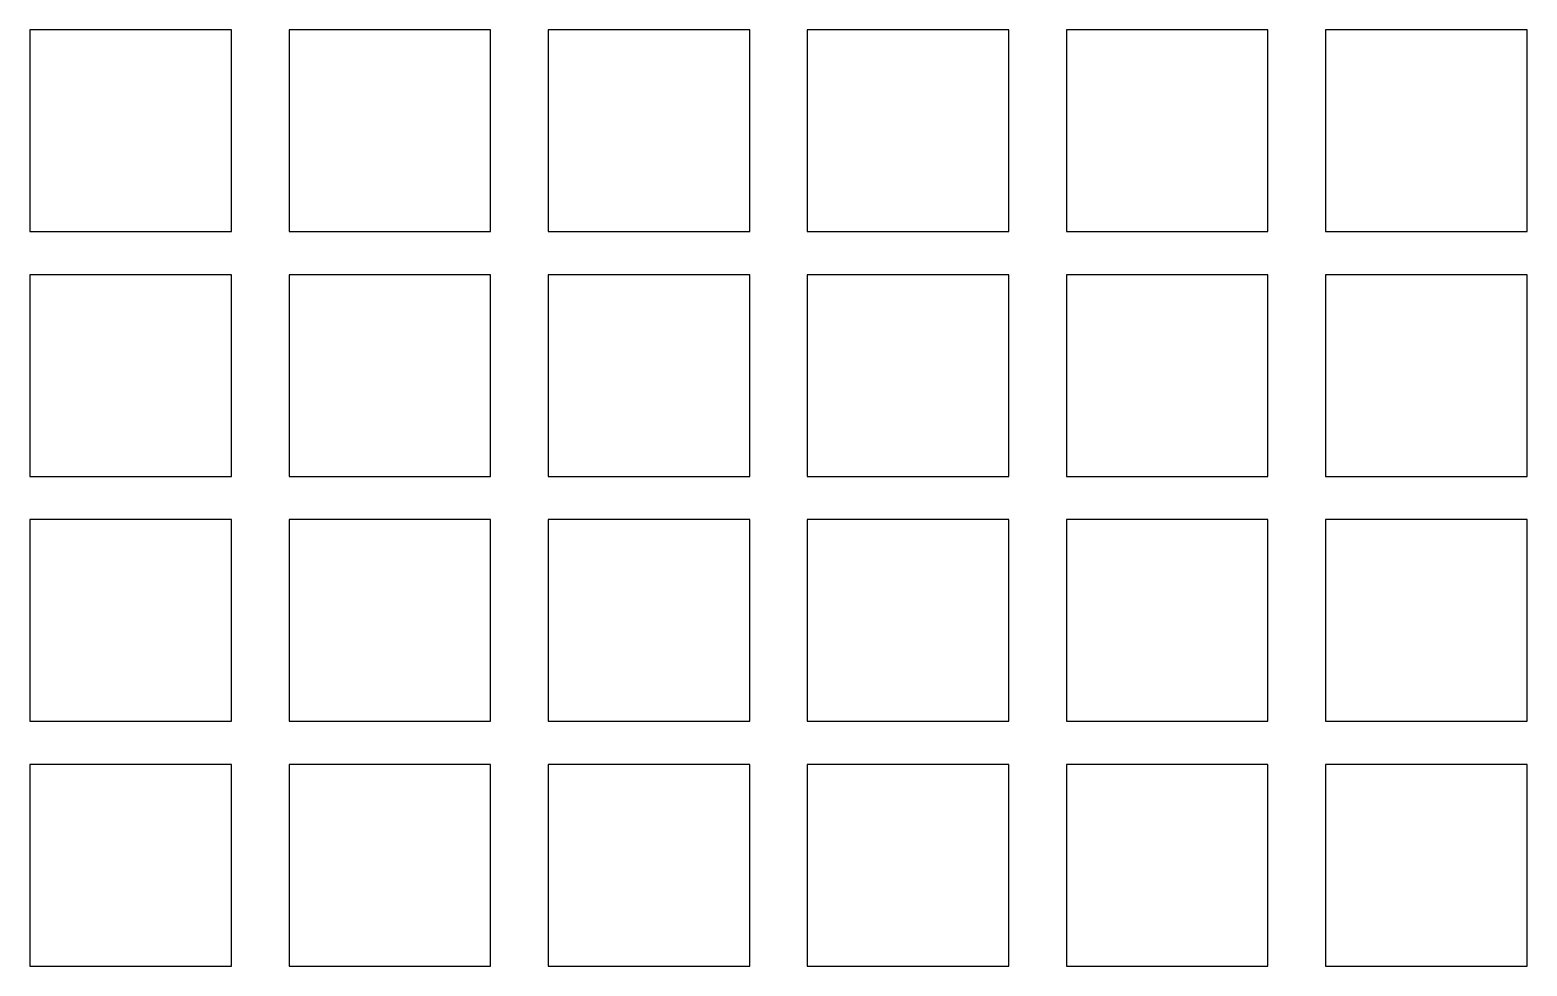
# Model space of a CAD drawing. Header units: millimetres. Extents: x -7 to 97, y -7 to 58.
import ezdxf

# ---------------------------------------------------------------- set-up
doc = ezdxf.new("R2010")
doc.units = ezdxf.units.MM

msp = doc.modelspace()

# ---------------------------------------------------------------- linework, layer by layer
for p, q in [((7, 58), (-7, 58)), ((-7, 58), (-7, 44)), ((7, 44), (7, 58)), ((25, 58), (11, 58)), ((11, 58), (11, 44)), ((25, 44), (25, 58)), ((43, 58), (29, 58)), ((29, 58), (29, 44)), ((43, 44), (43, 58)), ((61, 58), (47, 58)), ((47, 58), (47, 44)), ((61, 44), (61, 58)), ((79, 58), (65, 58)), ((65, 58), (65, 44)), ((79, 44), (79, 58)), ((97, 58), (83, 58)), ((83, 58), (83, 44)), ((97, 44), (97, 58)), ((-7, 44), (7, 44)), ((11, 44), (25, 44)), ((29, 44), (43, 44)), ((47, 44), (61, 44)), ((65, 44), (79, 44)), ((83, 44), (97, 44)), ((7, 41), (-7, 41)), ((-7, 41), (-7, 27)), ((7, 27), (7, 41)), ((25, 41), (11, 41)), ((11, 41), (11, 27)), ((25, 27), (25, 41)), ((43, 41), (29, 41)), ((29, 41), (29, 27)), ((43, 27), (43, 41)), ((61, 41), (47, 41)), ((47, 41), (47, 27)), ((61, 27), (61, 41)), ((79, 41), (65, 41)), ((65, 41), (65, 27)), ((79, 27), (79, 41)), ((97, 41), (83, 41)), ((83, 41), (83, 27)), ((97, 27), (97, 41)), ((-7, 27), (7, 27)), ((11, 27), (25, 27)), ((29, 27), (43, 27)), ((47, 27), (61, 27)), ((65, 27), (79, 27)), ((83, 27), (97, 27)), ((7, 24), (-7, 24)), ((-7, 24), (-7, 10)), ((7, 10), (7, 24)), ((25, 24), (11, 24)), ((11, 24), (11, 10)), ((25, 10), (25, 24)), ((43, 24), (29, 24)), ((29, 24), (29, 10)), ((43, 10), (43, 24)), ((61, 24), (47, 24)), ((47, 24), (47, 10)), ((61, 10), (61, 24)), ((79, 24), (65, 24)), ((65, 24), (65, 10)), ((79, 10), (79, 24)), ((97, 24), (83, 24)), ((83, 24), (83, 10)), ((97, 10), (97, 24)), ((-7, 10), (7, 10)), ((11, 10), (25, 10)), ((29, 10), (43, 10)), ((47, 10), (61, 10)), ((65, 10), (79, 10)), ((83, 10), (97, 10)), ((7, 7), (-7, 7)), ((-7, 7), (-7, -7)), ((7, -7), (7, 7)), ((25, 7), (11, 7)), ((11, 7), (11, -7)), ((25, -7), (25, 7)), ((43, 7), (29, 7)), ((29, 7), (29, -7)), ((43, -7), (43, 7)), ((61, 7), (47, 7)), ((47, 7), (47, -7)), ((61, -7), (61, 7)), ((79, 7), (65, 7)), ((65, 7), (65, -7)), ((79, -7), (79, 7)), ((97, 7), (83, 7)), ((83, 7), (83, -7)), ((97, -7), (97, 7)), ((-7, -7), (7, -7)), ((11, -7), (25, -7)), ((29, -7), (43, -7)), ((47, -7), (61, -7)), ((65, -7), (79, -7)), ((83, -7), (97, -7))]:
    msp.add_line(p, q)

doc.saveas('drawing.dxf')
